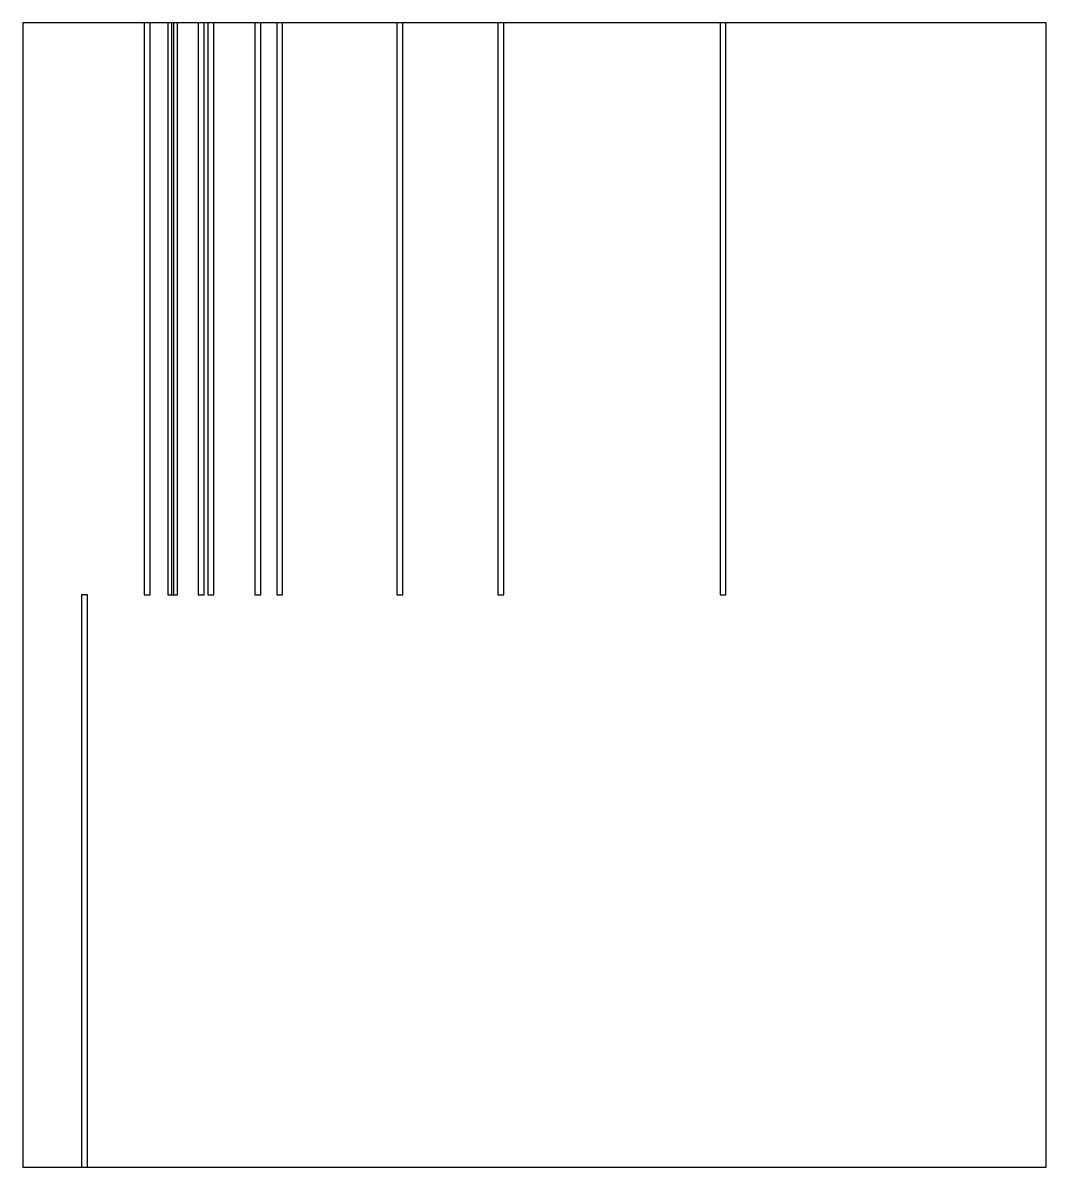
# Model space of a CAD drawing. Header units: millimetres. Extents: x 0 to 537, y 0 to 600.
import ezdxf

# ---------------------------------------------------------------- set-up
doc = ezdxf.new("R2010")
doc.units = ezdxf.units.MM
doc.layers.add('OUTLINE', color=5, linetype='Continuous')
doc.layers.add('SLOT', color=1, linetype='Continuous')

msp = doc.modelspace()

# ---------------------------------------------------------------- linework, layer by layer
at = {"layer": 'OUTLINE'}
msp.add_lwpolyline([(0, 0), (536.85, 0), (536.85, 600), (0, 600), (0, 0)], close=True, dxfattribs=at)
at = {"layer": 'SLOT'}
for points in [[(63.67, 300), (66.77, 300), (66.77, 600), (63.67, 600), (63.67, 300)], [(76.07, 300), (79.17, 300), (79.17, 600), (76.07, 600), (76.07, 300)], [(78.03, 300), (81.13, 300), (81.13, 600), (78.03, 600), (78.03, 300)], [(92.05, 300), (95.15, 300), (95.15, 600), (92.05, 600), (92.05, 300)], [(97.01, 300), (100.11, 300), (100.11, 600), (97.01, 600), (97.01, 300)], [(121.74, 300), (124.84, 300), (124.84, 600), (121.74, 600), (121.74, 300)], [(133.18, 300), (136.28, 300), (136.28, 600), (133.18, 600), (133.18, 300)], [(196.24, 300), (199.34, 300), (199.34, 600), (196.24, 600), (196.24, 300)], [(249.16, 300), (252.26, 300), (252.26, 600), (249.16, 600), (249.16, 300)], [(365.78, 300), (368.88, 300), (368.88, 600), (365.78, 600), (365.78, 300)], [(30.8, 0), (33.9, 0), (33.9, 300), (30.8, 300), (30.8, 0)]]:
    msp.add_lwpolyline(points, close=True, dxfattribs=at)

doc.saveas('drawing.dxf')
